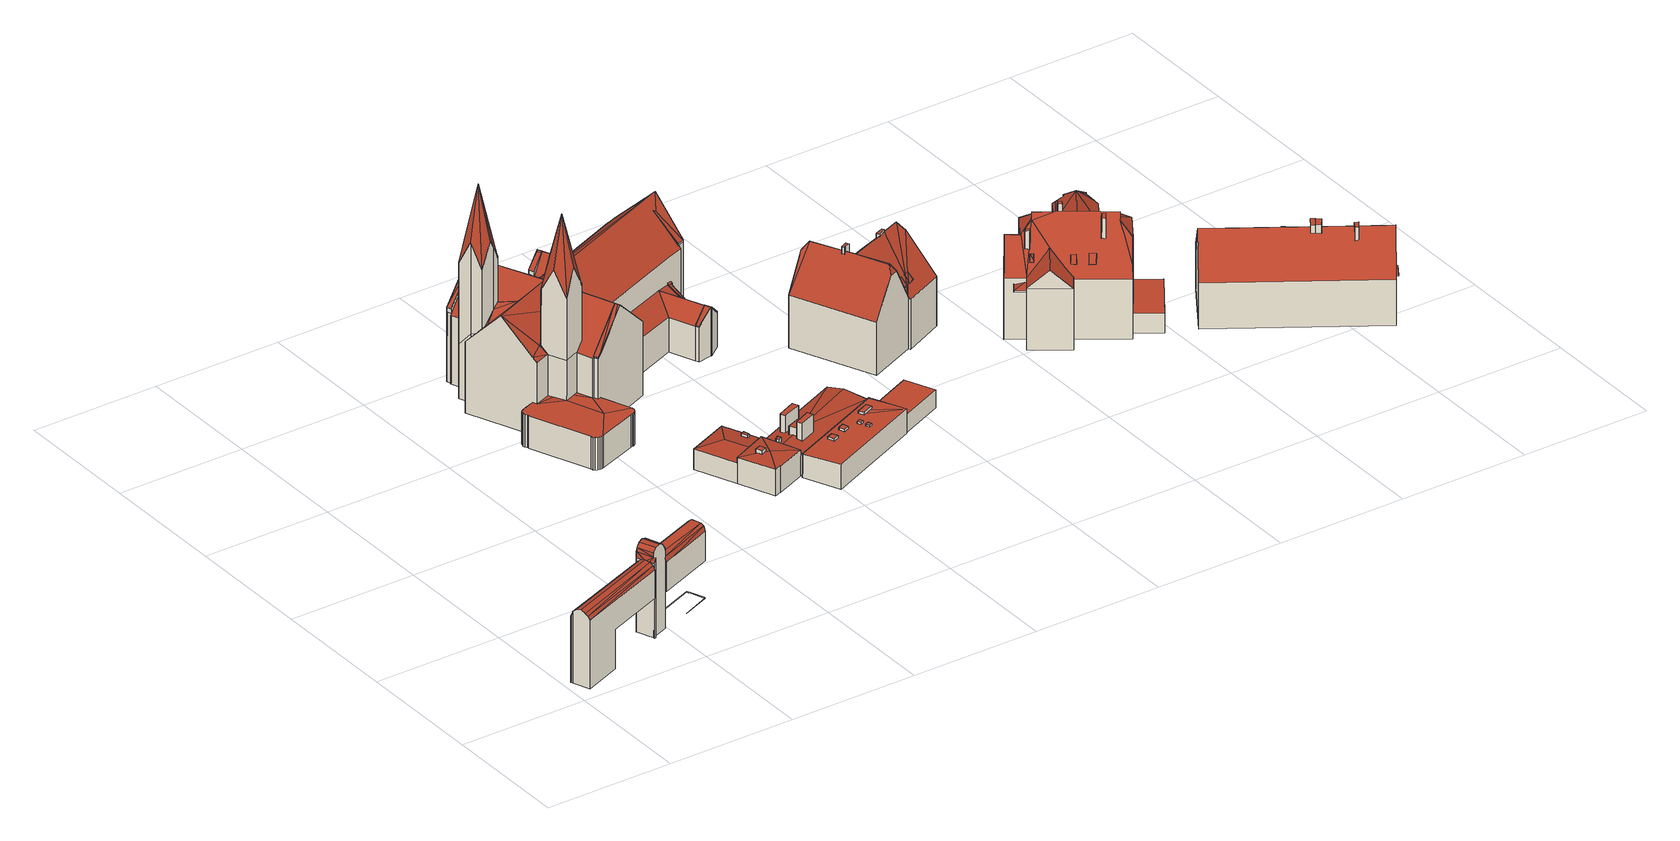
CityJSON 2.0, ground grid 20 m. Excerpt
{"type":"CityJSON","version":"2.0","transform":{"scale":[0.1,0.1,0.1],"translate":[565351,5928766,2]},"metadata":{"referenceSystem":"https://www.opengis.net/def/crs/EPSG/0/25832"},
"CityObjects":{
"building1":{"type":"Building","attributes":{"Grundfläche 2D":"27.071094","Grundhöhe NN":"3.349"},"geometry":[{"type":"MultiSurface","lod":"3","boundaries":[[[0,1,2]],[[1,3,2]],[[3,1,4,5]],[[6,7,8,5]],[[8,3,5]],[[9,10,7,6]],[[11,10,9,12]],[[13,11,12,14,15,16]],[[17,18,19]],[[20,18,17]],[[20,17,21,22]],[[23,20,22]],[[22,24,25,23]],[[25,24,26,27]],[[28,25,27]],[[27,29,30,31,28]],[[32,28,31]],[[33,34,35,36]],[[26,24,37,34,38]],[[37,21,39,35,34]],[[33,36,40,41]],[[40,42,43,41]],[[42,44,45,43]],[[46,47,44]],[[47,45,44]],[[48,9,49,46,50]],[[49,47,46]],[[51,52,53,47,5,4,54]],[[47,49,5]],[[55,0,2,56,57,58]],[[9,6,5,4,5,49]],[[59,16,15,14,60,61,62]],[[13,16,59,63]],[[56,2,3,8,7,10,11,13,63]],[[21,37,24,26,24,22]],[[64,65,30,29]],[[31,30,65,66,32]],[[67,68,69]],[[70,71,18,20,23,25,28,32,66,72,73]],[[74,75,76,77,78,79,80,69,68,81]],[[18,71,82,19]],[[83,77,76,84]],[[41,43,45,47,85,86,87,64,29,38,34,33]],[[52,51,88,89]],[[38,29,27,26]],[[87,90,91,83,82,92,64]],[[21,17,19,39]],[[93,60,14,50,46,44,42,40,36,35,39,19,82,83,84,94,95]],[[48,50,14,12,9]],[[96,97,88,51,54,4,1,0,55,98,99,100,101,60,93,102,103]],[[85,47,53,52,89,104]],[[57,62,61,58]],[[56,63,59,62,57]],[[84,91,90,87,86,85,104,89,88,97,96,103,102,93,95,94]],[[101,100,99,98,55,58,61,60]],[[64,92,82,71,65]],[[72,66,65,71,70,73]]],"semantics":{"surfaces":[{"type":"RoofSurface"},{"type":"WallSurface"},{"type":"GroundSurface"},{"type":"OuterCeilingSurface"}],"values":[0,0,0,0,0,0,0,0,0,0,0,0,0,0,0,0,0,0,0,0,0,0,0,0,0,0,0,0,0,1,1,1,1,1,1,1,1,1,1,1,1,1,1,1,1,1,1,1,1,1,1,1,2,2,3,3,3]}}]},
"building2":{"type":"Building","attributes":{"Grundfläche 2D":"841.351866","Grundhöhe NN":"3.753"},"children":["building2-1","building2-2","building2-3","building2-4","building2-5"],"geometry":[{"type":"Solid","lod":"3","boundaries":[[[[105,106,107]],[[108,107,106,109]],[[110,106,105]],[[111,106,110]],[[112,113,114,106,111]],[[115,106,114]],[[116,106,115]],[[109,106,116]],[[117,118,119]],[[117,119,120,121]],[[118,122,123]],[[124,118,123]],[[122,125,123]],[[120,126,121]],[[127,128,129]],[[129,128,130]],[[131,128,127]],[[132,133,128,131]],[[134,128,133]],[[135,136,137,128,134]],[[138,128,137]],[[139,128,138]],[[130,128,139]],[[140,141,142]],[[141,143,142]],[[144,145,140]],[[145,146,147,148,149,140]],[[150,151,141,140,149,148]],[[152,153,154,155]],[[156,153,152,155]],[[157,153,156,155]],[[157,158,153]],[[158,159,153]],[[160,157,155]],[[158,161,162,163,164,120,119,118,159]],[[165,166,124,167,125,122,118,168,169]],[[124,166,159,118]],[[159,166,170,171,172,173]],[[174,175,170]],[[171,170,175,172]],[[176,172,175]],[[177,178,179]],[[177,180,181,182,183,184,159,185,178]],[[186,187,183]],[[183,187,188]],[[189,190,186]],[[190,187,186]],[[159,188,191,192,193,194,195,196,197,198,153]],[[188,187,199,200]],[[191,188,200,201]],[[202,185,203,204]],[[178,185,179]],[[185,202,179]],[[167,124,123]],[[205,206,172,207,208]],[[159,173,172,206,205,203,185]],[[209,210,211,205,208,207,212,213,214]],[[188,159,184,183]],[[187,190,215,199]],[[216,217,218]],[[219,220,218,217,221]],[[222,217,216]],[[223,224,225,226,227,221,217,222]],[[228,229,226]],[[229,230,231,232,221,227,226]],[[221,233,234,219]],[[235,236,237,238,239,240,241,242,243]],[[244,245,242,241,246,247,248]],[[249,250,245]],[[245,250,251,242]],[[252,253,251]],[[254,253,252]],[[255,256,257,258,259,260,261,262,263,264,243,242,251,253,265,266,267,268,269,270,271,272]],[[105,107,215,190,273,110]],[[111,110,273,274,194,193,192,114,113,112]],[[192,191,201,116,115,114]],[[116,201,200,199,215,107,108,109]],[[118,117,275]],[[125,167,123]],[[126,120,164]],[[164,163,275,117,121,126]],[[180,177,179,131,127,129]],[[133,132,131,179,202,204]],[[135,134,133,204,203,205,211,137,136]],[[137,211,210,276,139,138]],[[276,277,130,139]],[[130,277,181,180,129]],[[260,259,278,279]],[[261,260,279,280]],[[262,261,280,281]],[[263,262,281,282]],[[264,263,282,283]],[[243,264,283,284]],[[235,243,284,285]],[[236,235,285,286]],[[237,236,286,287]],[[238,237,287,288]],[[239,238,288,289]],[[240,239,289,290]],[[241,240,290,291]],[[246,241,291,292]],[[247,246,292,293]],[[266,265,294,295]],[[267,266,295,296]],[[268,267,296,297]],[[269,268,297,298]],[[270,269,298,299]],[[271,270,299,300]],[[259,258,257,301,302,278]],[[272,271,300,303]],[[255,272,303,304]],[[256,255,304,305]],[[257,256,305,301]],[[147,146,145,144,306,307]],[[150,148,147,307,308]],[[141,151,150,308,309]],[[143,141,309,310]],[[311,154,153,198,197,248,247,293]],[[155,154,311,312]],[[160,155,312,313]],[[233,158,157,160,313,314,234]],[[232,231,315,316,162,161,158,233,221]],[[163,162,316,317]],[[275,163,317,318]],[[118,275,318,319]],[[168,118,319,320]],[[169,168,320,321]],[[165,169,321,322]],[[140,142,166,165,322,306,144]],[[323,174,170,166,142,143,310]],[[175,174,323,324]],[[176,175,324,325]],[[212,207,172,176,325,326]],[[213,212,326,327]],[[214,213,327,328]],[[209,214,328,329]],[[210,209,329,330]],[[276,210,330,331]],[[182,181,332,333]],[[277,276,331,334]],[[181,277,334,332]],[[253,189,186,183,182,333,294,265]],[[189,253,254,190]],[[273,190,254,252,251]],[[194,274,273,251,250,249]],[[194,249,245,195]],[[195,245,244,196]],[[196,244,248,197]],[[216,218,335,336]],[[222,216,336,337]],[[223,222,337,338]],[[339,226,225,224,223,338,340]],[[228,226,339,341]],[[229,228,341,342]],[[230,229,342,343]],[[231,230,343,315]],[[219,234,314,344]],[[218,220,345,335]],[[220,219,344,345]],[[321,320,319,318,317,316,315,343,342,341,339,340,338,337,336,335,345,344,314,313,312,311,293,292,291,290,289,288,287,286,285,284,283,282,281,280,279,278,302,301,305,304,303,300,299,298,297,296,295,294,333,332,334,331,330,329,328,327,326,325,324,323,310,309,308,307,306,322]]]],"semantics":{"surfaces":[{"type":"RoofSurface"},{"type":"WallSurface"},{"type":"GroundSurface"}],"values":[[0,0,0,0,0,0,0,0,0,0,0,0,0,0,0,0,0,0,0,0,0,0,0,0,0,0,0,0,0,0,0,0,0,0,0,0,0,0,0,0,0,0,0,0,0,0,0,0,0,0,0,0,0,0,0,0,0,0,0,0,0,0,0,0,0,0,0,0,0,0,0,0,0,1,1,1,1,1,1,1,1,1,1,1,1,1,1,1,1,1,1,1,1,1,1,1,1,1,1,1,1,1,1,1,1,1,1,1,1,1,1,1,1,1,1,1,1,1,1,1,1,1,1,1,1,1,1,1,1,1,1,1,1,1,1,1,1,1,1,1,1,1,1,1,1,1,1,1,1,1,1,1,1,1,1,1,1,1,1,2]]}}]},
"building2-1":{"type":"BuildingInstallation","parents":["building2"],"geometry":[{"type":"MultiSurface","lod":"3","boundaries":[[[153,346,347,348]],[[348,347,349,350]],[[153,154,351]],[[155,352,154]],[[353,351,154,354]],[[352,354,154]],[[197,198,153,348,350]],[[152,352,155]],[[354,352,152,156]],[[353,354,156]],[[355,196,349,347,346]],[[350,349,196,197]]],"semantics":{"surfaces":[{"type":"RoofSurface"},{"type":"WallSurface"}],"values":[0,0,0,0,0,0,1,1,1,1,1,1]}}]},
"building2-2":{"type":"BuildingInstallation","parents":["building2"],"geometry":[{"type":"MultiSurface","lod":"3","boundaries":[[[356,357,358,359]],[[357,356,360]],[[361,357,360,362]],[[359,358,220,218]],[[356,359,218,216]],[[360,356,216,222]],[[362,360,222,223]],[[361,362,223,224]],[[220,358,357,361,224,217]]],"semantics":{"surfaces":[{"type":"RoofSurface"},{"type":"WallSurface"}],"values":[0,0,0,1,1,1,1,1,1]}}]},
"building2-3":{"type":"BuildingInstallation","parents":["building2"],"geometry":[{"type":"MultiSurface","lod":"3","boundaries":[[[363,364,365,366,367,368]],[[365,364,369,370,371]],[[226,228,363,368]],[[228,229,364,363]],[[229,230,369,364]],[[230,231,370,369]],[[232,371,370,231]],[[371,232,227,367,366,365]]],"semantics":{"surfaces":[{"type":"RoofSurface"},{"type":"WallSurface"}],"values":[0,0,1,1,1,1,1,1]}}]},
"building2-4":{"type":"BuildingInstallation","parents":["building2"],"geometry":[{"type":"MultiSurface","lod":"3","boundaries":[[[148,149,372,373]],[[374,149,148,375]],[[373,372,146,147]],[[373,147,148]],[[148,150,375]],[[374,375,150,151]],[[374,151,149]],[[149,146,372]]],"semantics":{"surfaces":[{"type":"RoofSurface"},{"type":"WallSurface"}],"values":[0,0,1,1,1,1,1,1]}}]},
"building2-5":{"type":"BuildingInstallation","parents":["building2"],"geometry":[{"type":"MultiSurface","lod":"3","boundaries":[[[376,377,378]],[[377,379,380,381,382,383,378]],[[382,384,385,386,387,383]],[[388,386,385]],[[212,213,376,378]],[[377,376,213,208]],[[208,206,379,377]],[[381,380,379,206,389,173]],[[382,381,173,390]],[[171,175,388,385,384,382,390,391]],[[175,176,386,388]],[[387,386,176,172,207,212,378,383]]],"semantics":{"surfaces":[{"type":"RoofSurface"},{"type":"WallSurface"}],"values":[0,0,0,0,1,1,1,1,1,1,1,1]}}]},
"building3":{"type":"Building","attributes":{"Grundfläche 2D":"193.908493","Grundhöhe NN":"3.514"},"children":["building3-1","building3-2","building3-3","building3-4","building3-5","building3-6"],"geometry":[{"type":"Solid","lod":"3","boundaries":[[[[392,393,394,395]],[[396,397,398,399,400,394,393]],[[395,394,400]],[[401,402,403,404,402]],[[403,402,401,405,406,407,408]],[[409,402,404]],[[410,411,412,406,405,401,402,413,402,409,414,397]],[[415,416,417,418,419]],[[418,417,420]],[[416,415,419,421,417]],[[421,422,423,420,417]],[[410,397,396]],[[400,399,398,424,425]],[[395,400,425,426]],[[392,395,426,427]],[[408,407,428,429]],[[403,408,429,430]],[[409,404,403,430,431]],[[414,409,431,424,398,397]],[[419,418,396,393,392]],[[419,392,427,432,421]],[[422,421,432,433]],[[423,422,433,434]],[[423,434,428,407,420]],[[412,411,410,396,418,420,407,406]],[[424,431,430,429,428,434,433,432,427,426,425]]]],"semantics":{"surfaces":[{"type":"RoofSurface"},{"type":"WallSurface"},{"type":"GroundSurface"}],"values":[[0,0,0,0,0,0,0,0,0,0,0,1,1,1,1,1,1,1,1,1,1,1,1,1,1,2]]}}]},
"building3-1":{"type":"BuildingInstallation","parents":["building3"],"geometry":[{"type":"MultiSurface","lod":"3","boundaries":[[[435,436,437,438,439]],[[437,436,435,440,441,442]],[[442,443,438,437]],[[444,439,438,443]],[[444,440,435,439]]],"semantics":{"surfaces":[{"type":"RoofSurface"},{"type":"WallSurface"}],"values":[0,1,1,1,1]}}]},
"building3-2":{"type":"BuildingInstallation","parents":["building3"],"geometry":[{"type":"MultiSurface","lod":"3","boundaries":[[[445,446,447,448,449,450]],[[451,452,445,450]],[[452,453,446,445]],[[453,454,455,448,447,446]],[[450,449,448,455,456,451]]],"semantics":{"surfaces":[{"type":"RoofSurface"},{"type":"WallSurface"}],"values":[0,1,1,1,1]}}]},
"building3-3":{"type":"BuildingInstallation","parents":["building3"],"geometry":[{"type":"MultiSurface","lod":"3","boundaries":[[[457,458,459,460]],[[461,462,458,457]],[[463,464,459,458,462]],[[460,459,464,465,466,467]],[[467,461,457,460]]],"semantics":{"surfaces":[{"type":"RoofSurface"},{"type":"WallSurface"}],"values":[0,1,1,1,1]}}]},
"building3-4":{"type":"BuildingInstallation","parents":["building3"],"geometry":[{"type":"MultiSurface","lod":"3","boundaries":[[[468,469,470,465,464,471]],[[463,402,471,464]],[[472,468,471,402]],[[413,473,474,470,469,468,472]],[[401,466,465,470,474]]],"semantics":{"surfaces":[{"type":"RoofSurface"},{"type":"WallSurface"}],"values":[0,1,1,1,1]}}]},
"building3-5":{"type":"BuildingInstallation","parents":["building3"],"geometry":[{"type":"MultiSurface","lod":"3","boundaries":[[[475,476,477,478]],[[478,477,479,480]],[[480,481,475,478]],[[481,482,476,475]],[[477,476,482,479]]],"semantics":{"surfaces":[{"type":"RoofSurface"},{"type":"WallSurface"}],"values":[0,1,1,1,1]}}]},
"building3-6":{"type":"BuildingInstallation","parents":["building3"],"geometry":[{"type":"MultiSurface","lod":"3","boundaries":[[[483,484,485,486,487]],[[488,415,489,485,484,483]],[[490,486,485,489,416]],[[490,491,487,486]],[[491,488,483,487]]],"semantics":{"surfaces":[{"type":"RoofSurface"},{"type":"WallSurface"}],"values":[0,1,1,1,1]}}]},
"building4":{"type":"Building","attributes":{"Grundfläche 2D":"141.880227","Grundhöhe NN":"3.006"},"children":["building4-1","building4-2","building4-3","building4-4","building4-5"],"geometry":[{"type":"Solid","lod":"3","boundaries":[[[[492,403,408,493,494],[494,495,496]],[[494,496,495]],[[497,498,499,500]],[[493,408,501,502]],[[494,493,502,503]],[[498,504,505,492,494,503,506,499]],[[501,408,403,492,505]],[[500,499,506,507]],[[497,500,507,508]],[[498,497,508,504]],[[503,502,501,505,504,508,507,506]]]],"semantics":{"surfaces":[{"type":"RoofSurface"},{"type":"WallSurface"},{"type":"GroundSurface"}],"values":[[0,0,0,1,1,1,1,1,1,1,2]]}}]},
"building4-1":{"type":"BuildingInstallation","parents":["building4"],"geometry":[{"type":"MultiSurface","lod":"3","boundaries":[[[509,510,511,512]],[[512,511,513,514]],[[509,512,514,515]],[[510,509,515,516]],[[511,510,516,513]]],"semantics":{"surfaces":[{"type":"RoofSurface"},{"type":"WallSurface"}],"values":[0,1,1,1,1]}}]},
"building4-2":{"type":"BuildingInstallation","parents":["building4"],"geometry":[{"type":"MultiSurface","lod":"3","boundaries":[[[517,518,519,520]],[[520,519,521,522]],[[517,520,522,523]],[[518,517,523,524]],[[519,518,524,521]]],"semantics":{"surfaces":[{"type":"RoofSurface"},{"type":"WallSurface"}],"values":[0,1,1,1,1]}}]},
"building4-3":{"type":"BuildingInstallation","parents":["building4"],"geometry":[{"type":"MultiSurface","lod":"3","boundaries":[[[525,526,527,528]],[[528,527,529,530]],[[525,528,530,531]],[[526,525,531,532]],[[527,526,532,529]]],"semantics":{"surfaces":[{"type":"RoofSurface"},{"type":"WallSurface"}],"values":[0,1,1,1,1]}}]},
"building4-4":{"type":"BuildingInstallation","parents":["building4"],"geometry":[{"type":"MultiSurface","lod":"3","boundaries":[[[533,534,535,536]],[[537,538,533,536]],[[539,534,533,538,496]],[[495,540,535,534,539]],[[540,537,536,535]]],"semantics":{"surfaces":[{"type":"RoofSurface"},{"type":"WallSurface"}],"values":[0,1,1,1,1]}}]},
"building4-5":{"type":"BuildingInstallation","parents":["building4"],"geometry":[{"type":"MultiSurface","lod":"3","boundaries":[[[541,542,543,544]],[[544,543,545,546]],[[541,544,546,547]],[[542,541,547,548]],[[543,542,548,545]]],"semantics":{"surfaces":[{"type":"RoofSurface"},{"type":"WallSurface"}],"values":[0,1,1,1,1]}}]},
"building5":{"type":"Building","attributes":{"Grundfläche 2D":"194.763815","Grundhöhe NN":"3.365"},"children":["building5-1","building5-2","building5-3","building5-4","building5-5"],"geometry":[{"type":"Solid","lod":"3","boundaries":[[[[549,550,551,552,553,554]],[[555,556,557]],[[550,558,559,560,557,556,561,562]],[[563,555,553]],[[560,559,558,550,549,554,553,555,557]],[[564,565,563]],[[565,555,563]],[[565,562,561,556]],[[556,555,565]],[[566,567,565]],[[567,568,565]],[[562,565,568,569,570]],[[550,571,572]],[[570,569,570,573]],[[573,574,571,550,562,570]],[[575,568,567]],[[576,568,575]],[[568,576,577,578,571,574,573,570,569,579,569]],[[572,571,578]],[[564,563,553,552,580,581]],[[565,564,581,582]],[[566,565,582,583]],[[576,575,567,566,583,584]],[[577,576,584,585]],[[550,572,578,577,585,586]],[[551,550,586,587]],[[552,551,587,580]],[[580,587,586,585,584,583,582,581]]]],"semantics":{"surfaces":[{"type":"RoofSurface"},{"type":"WallSurface"},{"type":"GroundSurface"}],"values":[[0,0,0,0,0,0,0,0,0,0,0,0,0,0,0,0,0,0,0,1,1,1,1,1,1,1,1,2]]}}]},
"building5-1":{"type":"BuildingInstallation","parents":["building5"],"geometry":[{"type":"MultiSurface","lod":"3","boundaries":[[[588,589,590,591,592]],[[593,591,590,589,594,561]],[[593,556,592,591]],[[556,595,588,592]],[[595,594,589,588]]],"semantics":{"surfaces":[{"type":"RoofSurface"},{"type":"WallSurface"}],"values":[0,1,1,1,1]}}]},
"building5-2":{"type":"BuildingInstallation","parents":["building5"],"geometry":[{"type":"MultiSurface","lod":"3","boundaries":[[[596,597,598,599,600,601]],[[602,603,597,596]],[[570,598,597,603,579]],[[599,598,570,604]],[[604,605,600,599]],[[601,600,605,569]],[[569,602,596,601]]],"semantics":{"surfaces":[{"type":"RoofSurface"},{"type":"WallSurface"}],"values":[0,1,1,1,1,1,1]}}]},
"building5-3":{"type":"BuildingInstallation","parents":["building5"],"geometry":[{"type":"MultiSurface","lod":"3","boundaries":[[[606,607,608,609]],[[609,608,610,611]],[[606,609,611,612]],[[607,606,612,613]],[[608,607,613,610]]],"semantics":{"surfaces":[{"type":"RoofSurface"},{"type":"WallSurface"}],"values":[0,1,1,1,1]}}]},
"building5-4":{"type":"BuildingInstallation","parents":["building5"],"geometry":[{"type":"MultiSurface","lod":"3","boundaries":[[[614,615,616]],[[617,614,616,618]],[[619,617,618,620]],[[619,620,621,622]],[[623,615,614,617,554,557]],[[617,619,622,554]],[[549,621,620,618,616,615,623,560]]],"semantics":{"surfaces":[{"type":"RoofSurface"},{"type":"WallSurface"}],"values":[0,0,0,1,1,1,1]}}]},
"building5-5":{"type":"BuildingInstallation","parents":["building5"],"geometry":[{"type":"MultiSurface","lod":"3","boundaries":[[[624,625,626,627,628]],[[627,626,629,630]],[[628,627,630,631]],[[559,625,624,628,631,558]],[[629,626,625,559]]],"semantics":{"surfaces":[{"type":"RoofSurface"},{"type":"WallSurface"}],"values":[0,1,1,1,1]}}]},
"building6":{"type":"Building","attributes":{"Grundfläche 2D":"244.227780","Grundhöhe NN":"2.591"},"children":["building6-1","building6-2","building6-3","building6-4","building6-5","building6-6","building6-7"],"geometry":[{"type":"MultiSurface","lod":"3","boundaries":[[[632,633,634,635]],[[636,637,638,639,633,632,640]],[[641,634,633,642,643]],[[637,644,645,646,647,648,649,650,651,652,653,642,633,639,638]],[[637,645,644]],[[654,648,647]],[[655,648,654]],[[655,656,657,648]],[[658,659,656]],[[659,657,656]],[[660,659,658]],[[659,660,661,662,663]],[[664,665,666,651,650,659,663,667]],[[653,668,669,670,671,672]],[[653,652,673,670,669,668]],[[653,672,674]],[[675,676,677,678]],[[674,678,653]],[[674,675,678]],[[679,678,680,681,682]],[[683,684,685,686,682,687]],[[686,685,688,689,634]],[[642,686,634,641,643]],[[678,690,653]],[[682,686,642]],[[653,690,642]],[[650,649,659]],[[691,692,674,672]],[[693,694,670,673,652]],[[694,693,666,665]],[[663,695,696,694,665,664,667]],[[697,698,694,696]],[[699,694,698]],[[700,701,694,699]],[[702,703,691,672,671,670,694,701]],[[704,705,706,707]],[[708,709,710]],[[680,678,677]],[[680,677,711]],[[642,679,682]],[[712,713,714,715,716,717,718,719,720,721,722]],[[679,642,690,678]],[[657,659,649,648]],[[682,681,687]],[[640,632,635]],[[645,637,636,640]],[[674,692,675]],[[693,652,651]],[[666,693,651]],[[695,663,662]],[[704,707,698,697,696,695,662,723]],[[698,707,706,699]],[[706,724,716,715,701,700,699]],[[701,715,714,710,709,703,702]],[[709,708,691,703]],[[708,675,692,691]],[[646,645,725,726]],[[654,647,646,726,727]],[[655,654,727,728]],[[656,655,728,729]],[[658,656,729,730]],[[661,660,658,730,731]],[[718,704,723,662,661,731,732,719]],[[704,718,717,705]],[[724,706,705,717,716]],[[724,716,733,734]],[[713,735,736,675,708,710,734,733,714]],[[676,675,736,737]],[[677,676,737,738]],[[711,677,738,739]],[[680,711,739,740]],[[687,681,680,740,741]],[[742,684,683,687,741,743]],[[688,685,684,742,744]],[[745,634,689,688,744,746,747]],[[634,745,747,746,748,635]],[[640,635,748,749]],[[645,640,749,725]],[[720,719,732,750]],[[721,720,750,751]],[[722,721,751,752]],[[712,722,752,753]],[[713,712,753,735]],[[740,739,738,737,736,735,753,752,751,750,732,731,730,729,728,727,726,725,749,748,746,744,742,743,741]]],"semantics":{"surfaces":[{"type":"RoofSurface"},{"type":"WallSurface"},{"type":"GroundSurface"}],"values":[0,0,0,0,0,0,0,0,0,0,0,0,0,0,0,0,0,0,0,0,0,0,0,0,0,0,0,0,0,0,0,0,0,0,0,0,0,0,0,0,0,1,1,1,1,1,1,1,1,1,1,1,1,1,1,1,1,1,1,1,1,1,1,1,1,1,1,1,1,1,1,1,1,1,1,1,1,1,1,1,1,1,1,2]}}]},
"building6-1":{"type":"BuildingInstallation","parents":["building6"],"geometry":[{"type":"MultiSurface","lod":"3","boundaries":[[[754,755,756,757,758]],[[759,756,755,760,641]],[[759,761,757,756]],[[761,643,762,754,758,757]],[[762,760,755,754]]],"semantics":{"surfaces":[{"type":"RoofSurface"},{"type":"WallSurface"}],"values":[0,1,1,1,1]}}]},
"building6-2":{"type":"BuildingInstallation","parents":["building6"],"geometry":[{"type":"MultiSurface","lod":"3","boundaries":[[[763,764,765,766]],[[766,765,767,768]],[[763,766,768,769]],[[764,763,769,770]],[[765,764,770,767]]],"semantics":{"surfaces":[{"type":"RoofSurface"},{"type":"WallSurface"}],"values":[0,1,1,1,1]}}]},
"building6-3":{"type":"BuildingInstallation","parents":["building6"],"geometry":[{"type":"MultiSurface","lod":"3","boundaries":[[[771,772,773,774]],[[774,773,775,776]],[[771,774,776,777]],[[772,771,777,778]],[[773,772,778,775]]],"semantics":{"surfaces":[{"type":"RoofSurface"},{"type":"WallSurface"}],"values":[0,1,1,1,1]}}]},
"building6-4":{"type":"BuildingInstallation","parents":["building6"],"geometry":[{"type":"MultiSurface","lod":"3","boundaries":[[[779,780,781,782,783,784,785,786]],[[787,788,783,782,781,780,789,790]],[[784,783,788,791]],[[644,792,779,786,785,784,791,793]],[[780,779,792,789]]],"semantics":{"surfaces":[{"type":"RoofSurface"},{"type":"WallSurface"}],"values":[0,1,1,1,1]}}]},
"building6-5":{"type":"BuildingInstallation","parents":["building6"],"geometry":[{"type":"MultiSurface","lod":"3","boundaries":[[[794,795,796,797,798]],[[799,800,796,795]],[[800,801,797,796]],[[801,669,798,797]],[[799,795,794,798,669,668]]],"semantics":{"surfaces":[{"type":"RoofSurface"},{"type":"WallSurface"}],"values":[0,1,1,1,1]}}]},
"building6-6":{"type":"BuildingInstallation","parents":["building6"],"geometry":[{"type":"MultiSurface","lod":"3","boundaries":[[[802,803,804,805]],[[805,804,806,807]],[[802,805,807,808]],[[803,802,808,809]],[[804,803,809,806]]],"semantics":{"surfaces":[{"type":"RoofSurface"},{"type":"WallSurface"}],"values":[0,1,1,1,1]}}]},
"building6-7":{"type":"BuildingInstallation","parents":["building6"],"geometry":[{"type":"MultiSurface","lod":"3","boundaries":[[[810,811,745]],[[810,745,812]],[[747,813,812,745]],[[814,747,745,811]],[[813,815,810,812]],[[815,814,811,810]],[[815,813,747,814]]],"semantics":{"surfaces":[{"type":"RoofSurface"},{"type":"WallSurface"},{"type":"OuterCeilingSurface"}],"values":[0,0,1,1,1,1,2]}}]},
"building7":{"type":"Building","attributes":{"Grundfläche 2D":"37.854596","Grundhöhe NN":"2.607"},"geometry":[{"type":"Solid","lod":"3","boundaries":[[[[816,817,818,819,820,821,822,823]],[[824,825,822,821]],[[825,826,823,822]],[[826,730,816,823]],[[730,729,817,816]],[[729,728,818,817]],[[728,727,819,818]],[[727,827,820,819]],[[827,824,821,820]],[[824,827,727,728,729,730,826,825]]]],"semantics":{"surfaces":[{"type":"RoofSurface"},{"type":"WallSurface"},{"type":"GroundSurface"}],"values":[[0,1,1,1,1,1,1,1,1,2]]}}]},
"building8":{"type":"Building","attributes":{"Grundfläche 2D":"279.669118","Grundhöhe NN":"2.049"},"children":["building8-1","building8-2","building8-3","building8-4","building8-5","building8-6","building8-7"],"geometry":[{"type":"Solid","lod":"3","boundaries":[[[[828,829,830,831,832,833]],[[834,835,831,830,829,828,836]],[[828,833,837,838,836]],[[835,834,836,838,839]],[[832,831,835,839,840]],[[833,832,840,837]],[[839,838,837,840]]]],"semantics":{"surfaces":[{"type":"RoofSurface"},{"type":"WallSurface"},{"type":"GroundSurface"}],"values":[[0,0,1,1,1,1,2]]}}]},
"building8-1":{"type":"BuildingInstallation","parents":["building8"],"geometry":[{"type":"MultiSurface","lod":"3","boundaries":[[[841,842,843,844,845,846]],[[847,848,830,849,844,843,842]],[[849,850,845,844]],[[851,852,841,846]],[[842,841,852,847]]],"semantics":{"surfaces":[{"type":"RoofSurface"},{"type":"WallSurface"}],"values":[0,1,1,1,1]}}]},
"building8-2":{"type":"BuildingInstallation","parents":["building8"],"geometry":[{"type":"MultiSurface","lod":"3","boundaries":[[[853,854,855,856]],[[857,858,856,855]],[[853,856,858,859]],[[854,853,859,860]],[[860,857,855,854]]],"semantics":{"surfaces":[{"type":"RoofSurface"},{"type":"WallSurface"}],"values":[0,1,1,1,1]}}]},
"building8-3":{"type":"BuildingInstallation","parents":["building8"],"geometry":[{"type":"MultiSurface","lod":"3","boundaries":[[[861,862,863,864]],[[864,863,865,866]],[[861,864,866,867]],[[862,861,867,868]],[[863,862,868,865]]],"semantics":{"surfaces":[{"type":"RoofSurface"},{"type":"WallSurface"}],"values":[0,1,1,1,1]}}]},
"building8-4":{"type":"BuildingInstallation","parents":["building8"],"geometry":[{"type":"MultiSurface","lod":"3","boundaries":[[[869,870,871,872]],[[873,874,869,872]],[[874,875,870,869]],[[871,870,875,876]],[[873,872,871,876]]],"semantics":{"surfaces":[{"type":"RoofSurface"},{"type":"WallSurface"}],"values":[0,1,1,1,1]}}]},
"building8-5":{"type":"BuildingInstallation","parents":["building8"],"geometry":[{"type":"MultiSurface","lod":"3","boundaries":[[[877,878,879,846,845]],[[850,880,877,845]],[[878,877,880,829]],[[829,881,879,878]],[[881,851,846,879]]],"semantics":{"surfaces":[{"type":"RoofSurface"},{"type":"WallSurface"}],"values":[0,1,1,1,1]}}]},
"building8-6":{"type":"BuildingInstallation","parents":["building8"],"geometry":[{"type":"MultiSurface","lod":"3","boundaries":[[[882,883,884,885]],[[886,884,883,887]],[[886,888,885,884]],[[888,889,882,885]],[[889,887,883,882]]],"semantics":{"surfaces":[{"type":"RoofSurface"},{"type":"WallSurface"}],"values":[0,1,1,1,1]}}]},
"building8-7":{"type":"BuildingInstallation","parents":["building8"],"geometry":[{"type":"MultiSurface","lod":"3","boundaries":[[[890,891,892,893]],[[894,895,891,890]],[[895,896,892,891]],[[896,897,893,892]],[[897,894,890,893]],[[895,894,897,896]]],"semantics":{"surfaces":[{"type":"RoofSurface"},{"type":"WallSurface"},{"type":"OuterCeilingSurface"}],"values":[0,1,1,1,1,2]}}]}
},
"vertices":[
[159,61,120],[158,64,125],[12,3,120],[11,6,125],[156,68,129],[156,69,129],[153,75,131],[7,17,131],[9,10,129],[151,82,129],[4,24,129],[2,29,125],[149,86,125],[2,29,124],[148,89,117],[45,49,117],[1,32,117],[177,98,125],[263,135,118],[176,100,118],[264,132,125],[178,94,129],[178,93,129],[266,128,129],[184,80,129],[271,114,129],[184,79,129],[186,75,125],[273,110,125],[186,75,122],[187,73,117],[203,79,118],[274,107,118],[179,72,148],[185,74,138],[174,100,138],[169,98,148],[181,87,129],[186,75,129],[176,100,129],[162,95,151],[172,69,151],[155,92,150],[165,67,150],[150,90,144],[160,65,144],[149,90,138],[159,64,138],[149,86,129],[153,75,129],[148,89,129],[159,61,129],[160,61,138],[160,62,138],[158,64,129],[159,61,75],[12,3,13],[69,26,13],[69,26,75],[1,32,13],[148,89,72],[58,54,72],[58,54,13],[2,29,13],[186,75,71],[187,73,71],[274,107,72],[231,90,13],[274,107,13],[274,107,14],[264,132,72],[263,135,72],[273,110,72],[266,128,72],[266,128,13],[264,132,13],[263,135,13],[263,135,14],[264,132,14],[266,128,14],[273,110,14],[273,110,13],[176,100,72],[176,100,14],[176,100,13],[159,64,13],[185,74,13],[186,75,13],[159,61,13],[160,61,13],[184,80,13],[181,87,13],[184,80,72],[148,89,13],[150,90,13],[149,90,13],[156,69,13],[158,64,13],[158,64,75],[156,69,74],[151,82,73],[149,86,72],[149,86,13],[151,82,13],[160,62,13],
[355,577,269],[373,584,346],[347,595,230],[350,596,236],[365,602,269],[363,558,230],[380,566,269],[387,569,255],[398,573,233],[399,574,230],[391,593,269],[384,611,230],[667,719,137],[659,773,189],[645,751,174],[641,752,176],[656,714,137],[632,783,171],[636,765,189],[636,764,189],[630,780,173],[655,713,137],[330,689,267],[322,706,350],[312,682,230],[305,699,268],[337,692,254],[347,696,233],[348,697,230],[341,715,268],[336,728,240],[335,729,236],[334,732,230],[316,725,268],[298,717,230],[564,798,94],[530,823,66],[439,747,92],[425,780,66],[586,807,92],[574,835,66],[559,872,66],[556,879,66],[534,870,94],[537,863,94],[514,862,66],[517,853,66],[499,588,136],[452,560,188],[504,581,134],[501,589,134],[498,588,136],[493,612,134],[482,640,132],[407,670,189],[502,589,134],[632,700,132],[657,710,131],[656,714,135],[655,713,135],[614,818,134],[439,747,133],[636,765,188],[623,819,137],[615,815,137],[425,780,133],[380,783,171],[362,783,186],[364,776,186],[418,798,133],[417,798,133],[414,805,133],[318,684,140],[322,682,143],[337,692,156],[312,682,140],[308,691,129],[283,681,129],[305,628,188],[406,669,189],[373,685,160],[324,582,139],[345,596,144],[391,638,162],[327,575,133],[351,585,133],[397,579,145],[399,574,145],[398,573,143],[387,569,132],[397,545,131],[398,545,132],[401,538,132],[406,540,137],[350,596,147],[380,609,162],[384,611,160],[347,696,162],[336,728,140],[348,697,161],[335,729,140],[357,773,177],[361,783,185],[356,773,177],[311,754,125],[322,727,126],[334,732,140],[310,762,127],[312,755,127],[313,754,127],[347,595,144],[638,613,93],[635,623,93],[616,609,72],[598,654,72],[614,614,72],[607,690,93],[639,613,93],[658,627,72],[656,632,72],[640,670,72],[639,673,72],[636,674,74],[641,673,72],[631,696,89],[634,697,88],[632,700,91],[626,698,91],[482,640,95],[493,612,74],[413,480,69],[416,480,69],[419,481,69],[422,483,69],[424,486,69],[425,489,69],[425,493,69],[385,501,70],[352,457,69],[398,545,69],[397,545,69],[424,496,69],[406,540,69],[401,538,69],[387,569,69],[380,566,69],[363,558,70],[355,577,69],[327,575,69],[351,585,69],[297,562,69],[299,559,69],[300,557,69],[300,556,69],[337,464,69],[338,461,69],[340,459,69],[343,457,69],[346,456,69],[349,456,69],[324,582,69],[309,576,69],[308,576,69],[305,575,69],[302,573,69],[299,571,69],[298,568,69],[297,565,69],[363,558,133],[380,566,133],[667,719,135],[298,717,103],[305,699,125],[337,464,18],[338,461,18],[340,459,18],[343,457,18],[346,456,18],[349,456,18],[352,457,18],[413,480,18],[416,480,18],[419,481,18],[422,483,18],[424,486,18],[425,489,18],[425,493,18],[424,496,18],[406,540,18],[324,582,18],[309,576,18],[308,576,18],[305,575,18],[302,573,18],[299,571,18],[298,568,18],[300,557,18],[300,556,18],[297,565,18],[297,562,18],[299,559,18],[586,807,18],[556,879,18],[514,862,18],[530,823,18],[425,780,18],[504,581,18],[501,589,18],[502,589,18],[493,612,18],[632,700,18],[657,710,18],[656,714,18],[667,719,18],[659,773,18],[623,819,18],[615,815,18],[614,818,18],[418,798,18],[417,798,18],[414,805,18],[310,762,18],[312,755,18],[313,754,18],[311,754,18],[322,727,18],[298,717,18],[308,691,18],[283,681,18],[305,699,18],[616,609,18],[638,613,18],[639,613,18],[658,627,18],[639,673,18],[640,670,18],[641,673,18],[631,696,18],[634,697,18],[598,654,18],[614,614,18],
[449,567,188],[447,566,187],[406,540,139],[398,545,134],[401,538,134],[478,576,159],[499,588,137],[485,582,150],[498,588,137],[447,566,186],
[638,613,94],[635,623,94],[614,614,74],[616,609,74],[639,613,94],[656,632,74],[658,627,74],
[641,673,73],[631,696,92],[627,694,92],[636,674,76],[637,673,74],[638,672,73],[634,697,92],[632,700,95],[626,698,95],
[559,872,73],[556,879,73],[517,853,73],[514,862,73],
[312,755,134],[356,773,179],[310,762,134],[357,773,179],[363,776,185],[364,776,187],[365,776,187],[361,783,187],[371,779,181],[380,783,172],[414,805,134],[362,783,187],[417,798,134],[363,776,184],[365,776,186],[371,779,179],
[479,325,47],[512,339,52],[496,378,52],[452,388,47],[535,349,48],[544,353,47],[545,354,46],[537,374,46],[518,417,46],[578,335,52],[599,345,52],[717,361,47],[702,394,52],[552,323,52],[547,321,52],[560,292,47],[564,294,47],[692,418,47],[535,349,47],[542,331,50],[545,326,51],[590,347,51],[545,354,47],[506,314,59],[514,311,59],[520,308,60],[535,349,57],[479,325,56],[560,292,56],[503,269,56],[513,273,56],[513,272,56],[545,354,15],[518,417,15],[452,388,15],[479,325,15],[560,292,15],[564,294,15],[717,361,15],[692,418,15],[503,269,15],[513,273,15],[513,272,15],
[523,378,52],[524,375,52],[527,369,52],[531,371,52],[528,380,52],[523,378,48],[524,375,48],[527,369,48],[531,371,47],[528,380,47],
[600,369,77],[571,356,77],[574,349,77],[575,348,77],[577,349,77],[604,360,77],[604,360,50],[600,369,48],[571,356,48],[574,349,50],[575,348,50],[577,349,50],
[581,318,77],[606,329,77],[603,338,77],[577,326,77],[581,318,49],[606,329,49],[603,338,51],[603,338,64],[581,328,64],[581,328,51],[577,326,51],
[597,350,64],[578,342,64],[575,341,64],[599,345,64],[597,350,51],[578,342,51],[575,341,51],
[553,336,58],[548,333,58],[550,328,58],[555,331,58],[550,328,51],[555,331,51],[553,336,50],[548,333,50],
[504,317,64],[506,314,64],[508,308,64],[517,312,64],[513,321,64],[504,317,58],[508,308,59],[517,312,59],[513,321,58],
[721,363,47],[589,239,49],[745,308,48],[688,334,47],[696,342,47],[795,386,38],[725,355,38],[744,309,38],[815,340,38],[564,294,10],[589,239,10],[745,308,10],[725,355,10],[721,363,10],[744,309,10],[815,340,10],[795,386,10],
[682,300,51],[680,306,51],[675,304,51],[677,298,51],[675,304,48],[677,298,48],[682,300,48],[680,306,48],
[627,300,51],[623,309,51],[614,306,51],[618,296,51],[614,306,47],[618,296,47],[627,300,47],[623,309,47],
[672,310,51],[677,313,51],[675,318,51],[669,316,51],[675,318,47],[669,316,48],[672,310,48],[677,313,48],
[704,345,51],[686,337,51],[690,329,51],[708,337,51],[708,337,47],[704,345,47],[686,337,47],[690,329,47],
[649,321,51],[640,317,51],[643,308,51],[652,312,51],[643,308,47],[652,312,47],[649,321,47],[640,317,47],
[881,499,109],[869,482,95],[871,479,92],[934,508,92],[914,551,150],[886,507,115],[904,559,162],[876,547,163],[880,504,115],[874,493,105],[875,493,105],[879,503,113],[863,541,163],[811,519,164],[905,573,147],[885,616,97],[822,588,97],[813,609,97],[785,596,148],[780,585,163],[801,538,164],[803,534,164],[831,472,165],[841,469,152],[810,519,164],[811,518,164],[769,589,151],[739,575,97],[795,449,97],[827,463,152],[801,533,160],[934,508,14],[885,616,14],[822,588,14],[813,609,14],[739,575,14],[795,449,14],[869,482,14],[871,479,14],
[874,551,166],[861,545,166],[863,541,166],[863,540,166],[876,547,166],[863,540,162],[861,545,158],[874,551,157],
[799,537,171],[801,533,171],[803,534,171],[811,537,171],[809,542,171],[801,538,171],[799,537,159],[801,533,159],[811,537,150],[809,542,150],
[863,597,107],[869,586,120],[878,590,120],[873,601,107],[878,590,119],[873,601,106],[863,597,106],[869,586,119],
[880,504,116],[878,504,116],[879,503,114],[886,507,116],[881,499,110],[890,500,106],[882,496,105],[882,496,104],[890,500,105],[878,504,115],
[874,493,106],[875,493,106],[871,501,116],[863,497,116],[867,489,105],[871,501,115],[863,497,115],[867,489,104],
[1031,381,130],[1064,429,130],[1021,422,102],[1005,399,102],[1073,386,102],[1074,387,102],[1073,388,103],[1070,401,111],[1057,363,102],[1040,443,129],[1060,465,157],[1044,448,135],[1082,397,114],[1073,386,100],[1138,341,100],[1146,353,114],[1158,398,157],[1163,405,164],[1141,421,165],[1115,439,165],[1114,439,165],[1092,455,165],[1161,374,140],[1162,374,140],[1191,418,140],[1163,405,157],[1190,419,140],[1168,413,156],[1195,427,130],[1213,453,100],[1177,477,100],[1155,443,139],[1148,441,144],[1143,440,148],[1116,438,165],[1152,442,141],[1101,463,153],[1102,465,151],[1107,470,144],[1106,473,142],[1106,476,140],[1113,441,164],[1105,477,139],[1126,511,100],[1089,535,100],[1066,502,141],[1071,481,156],[1065,473,156],[1065,503,141],[1062,497,141],[1039,464,141],[1062,498,106],[1046,509,106],[1021,474,144],[1039,461,144],[1062,497,106],[996,439,102],[1007,432,102],[1065,473,165],[1129,509,141],[1126,511,138],[1115,439,166],[1145,483,166],[1177,477,137],[1172,480,143],[1164,485,152],[1163,486,153],[1165,488,153],[1142,502,152],[1139,504,151],[1139,503,151],[1138,501,151],[1164,485,100],[1165,487,100],[1165,488,100],[1163,486,100],[1129,509,100],[1138,501,102],[1139,503,100],[1066,503,141],[1131,514,99],[1129,509,99],[1139,503,99],[1139,504,99],[1142,502,99],[1165,487,99],[1164,485,99],[1172,480,99],[1177,487,99],[1174,498,99],[1146,516,99],[1172,480,100],[1142,502,100],[1073,386,6],[1138,341,6],[1161,374,6],[1162,374,6],[1191,418,6],[1190,419,6],[1213,453,6],[1172,480,6],[1141,501,99],[1141,501,100],[1129,509,6],[1126,511,6],[1089,535,6],[1066,502,6],[1066,503,6],[1065,503,6],[1062,497,6],[1046,509,6],[1062,498,6],[996,439,6],[1021,422,96],[1021,422,6],[1021,422,90],[1005,399,6],[1057,363,6],[1177,487,6],[1174,498,6],[1146,516,6],[1131,514,6],
[1040,451,158],[1036,447,158],[1041,443,158],[1045,448,158],[1044,448,158],[1041,443,129],[1036,447,130],[1045,448,135],[1040,451,136],
[1127,398,171],[1131,394,171],[1138,404,171],[1134,407,171],[1138,404,150],[1134,407,150],[1127,398,139],[1131,394,139],
[1033,432,118],[1038,429,117],[1043,436,125],[1038,439,125],[1043,436,124],[1038,439,124],[1033,432,117],[1038,429,116],
[1084,395,115],[1089,403,124],[1087,404,124],[1086,405,124],[1083,407,124],[1078,400,115],[1081,397,115],[1082,397,115],[1086,405,123],[1083,407,123],[1089,403,123],[1087,404,123],[1078,400,114],[1084,395,114],[1081,397,114],
[1101,463,172],[1099,461,172],[1104,457,172],[1107,462,172],[1102,465,172],[1099,461,156],[1104,457,156],[1107,462,151],
[1106,380,115],[1112,388,125],[1104,394,125],[1098,385,115],[1104,394,124],[1098,385,114],[1106,380,114],[1112,388,124],
[997,418,92],[1012,408,92],[1007,432,92],[1007,432,90],[1012,408,90],[997,418,90],
[1190,419,37],[1191,418,37],[1162,374,37],[1161,374,37],[1146,353,37],[1182,329,37],[1232,402,37],[1195,427,37],[1182,329,6],[1232,402,6],[1195,427,6],[1146,353,6],
[1482,217,126],[1399,271,126],[1386,280,126],[1260,363,126],[1231,319,72],[1453,174,72],[1344,371,72],[1288,407,72],[1511,262,72],[1453,174,0],[1511,262,0],[1288,407,0],[1231,319,0],
[1398,285,132],[1393,289,132],[1392,288,132],[1383,274,132],[1388,271,132],[1397,284,132],[1393,289,115],[1392,288,116],[1383,274,119],[1388,271,119],[1397,284,116],[1398,285,115],
[1440,244,132],[1435,247,132],[1428,235,132],[1433,233,132],[1428,235,111],[1433,233,112],[1440,244,126],[1435,247,125],
[1313,352,110],[1316,357,110],[1312,360,110],[1309,354,110],[1312,360,99],[1309,354,106],[1313,352,106],[1316,357,99],
[1329,349,100],[1356,331,100],[1369,351,87],[1342,369,87],[1342,369,75],[1329,349,99],[1356,331,99],[1369,351,75],
[1395,266,132],[1399,271,132],[1404,279,132],[1395,266,119],[1404,279,117],
[1373,320,111],[1369,323,111],[1366,318,111],[1370,315,111],[1366,318,105],[1369,323,99],[1370,315,105],[1373,320,99],
[1511,254,35],[1507,256,35],[1494,236,35],[1498,233,35],[1511,254,33],[1507,256,33],[1494,236,33],[1498,233,33]
]}
